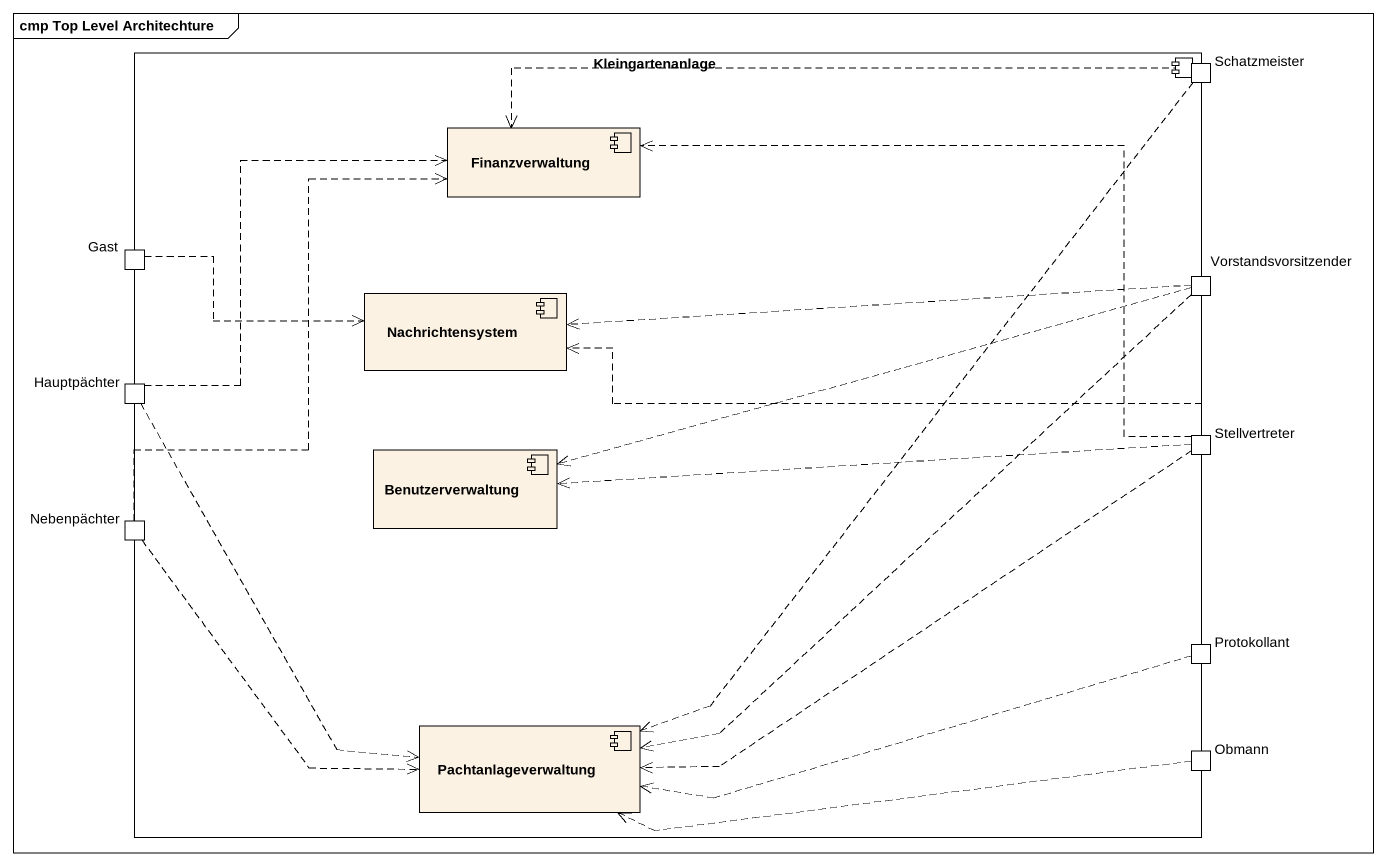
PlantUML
@startuml
mainframe cmp Top Level Architechture
component Kleingartenanlage {
  port Schatzmeister
  component Finanzverwaltung
  port Gast
  component Nachrichtensystem
  port Vorstandsvorsitzender
  port Hauptpächter
  component Benutzerverwaltung
  port Stellvertreter
  port Nebenpächter
  port Protokollant
  component Pachtanlageverwaltung
  port Obmann
}
Schatzmeister .left.> Finanzverwaltung
Schatzmeister ..> Pachtanlageverwaltung
Gast .right.> Nachrichtensystem
Vorstandsvorsitzender .left.> Nachrichtensystem
Vorstandsvorsitzender .left.> Benutzerverwaltung
Vorstandsvorsitzender ..> Pachtanlageverwaltung
Hauptpächter .right.> Finanzverwaltung
Hauptpächter ..> Pachtanlageverwaltung
Stellvertreter .left.> Finanzverwaltung
Stellvertreter .left.> Nachrichtensystem
Stellvertreter .left.> Benutzerverwaltung
Stellvertreter .left.> Pachtanlageverwaltung
Nebenpächter .up.> Finanzverwaltung
Nebenpächter ..> Pachtanlageverwaltung
Protokollant .left.> Pachtanlageverwaltung
Obmann .left.> Pachtanlageverwaltung
@enduml
